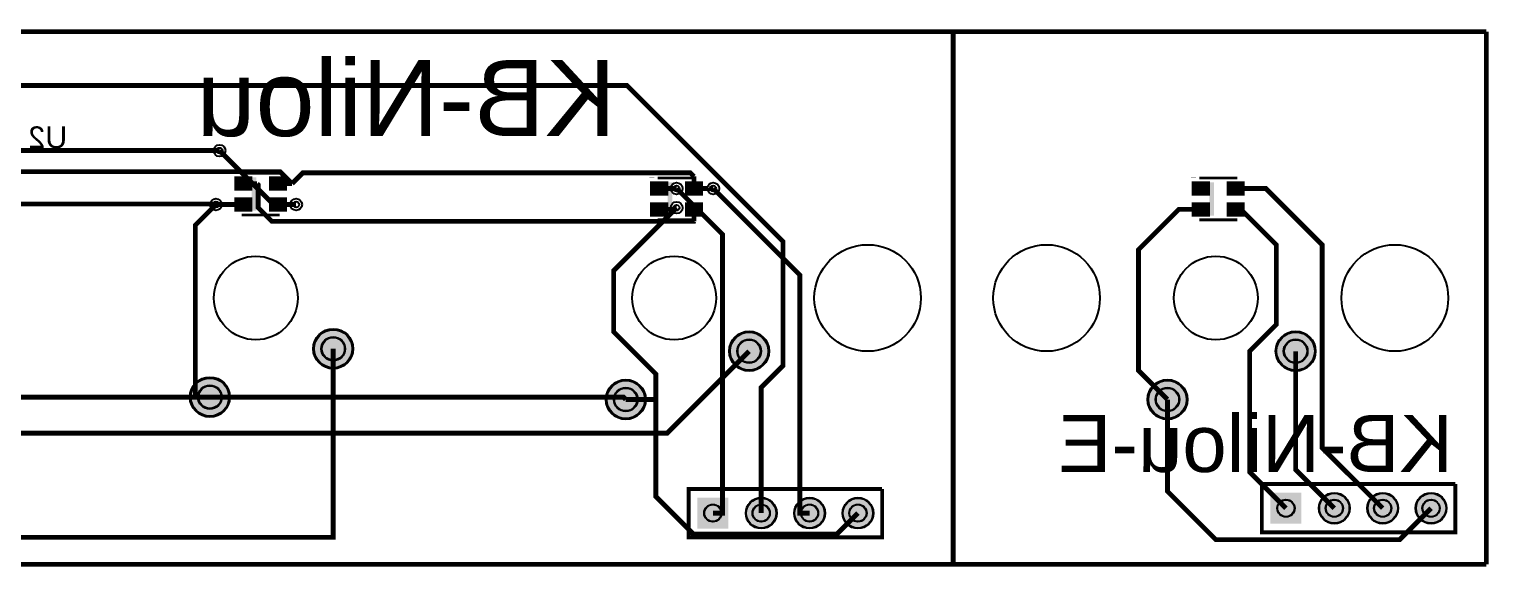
# Model space of a CAD drawing. Header units: millimetres. Extents: x -92 to 120, y -14 to 15.
# Drawn here: x 43.5 to 120.1, y -14.1 to 14.1 of the extents above; entities that cross this region are included whole.
import ezdxf

# ---------------------------------------------------------------- set-up
doc = ezdxf.new("R2010")
doc.units = ezdxf.units.MM
for name, color, linetype, true_color in [('BoardOutLine', 7, 'Continuous', 0xff00ff), ('BottomLayer', 7, 'Continuous', 0x0000ff), ('BottomSilkLayer', 7, 'Continuous', 0x66cc33), ('BottomSolderMaskLayer', 7, 'Continuous', 0xaa00ff), ('Document', 7, 'Continuous', 0xffffff), ('Hole', 7, 'Continuous', 0x222222), ('Multi-Layer', 7, 'Continuous', 0xc0c0c0), ('TopLayer', 7, 'Continuous', 0xff0000), ('TopPasteMaskLayer', 7, 'Continuous', 0x808080), ('TopSilkLayer', 7, 'Continuous', 0xffcc00), ('TopSolderMaskLayer', 7, 'Continuous', 0x800080)]:
    doc.layers.add(name, color=color, linetype=linetype, true_color=true_color)
doc.styles.get("Standard").update_dxf_attribs({"font": 'arial.ttf'})

msp = doc.modelspace()

# ---------------------------------------------------------------- hatches: boundary and pattern name
at = {"layer": 'BottomSolderMaskLayer'}
for points in [[(58.385, -2.667, 1), (60.487, -2.667, 1)], [(80.229, -2.794, 1), (82.331, -2.794, 1)], [(108.931, -2.794, 1), (111.033, -2.794, 1)], [(51.908, -5.207, 1), (54.01, -5.207, 1)], [(73.752, -5.334, 1), (75.854, -5.334, 1)], [(102.2, -5.334, 1), (104.302, -5.334, 1)], [(78.562, -10.49), (80.188, -10.49), (80.188, -12.116), (78.562, -12.116)], [(81.102, -11.303, 1), (82.728, -11.303, 1)], [(83.642, -11.303, 1), (85.268, -11.303, 1)], [(86.182, -11.303, 1), (87.808, -11.303, 1)], [(108.661, -10.236), (110.287, -10.236), (110.287, -11.862), (108.661, -11.862)], [(111.201, -11.049, 1), (112.827, -11.049, 1)], [(113.741, -11.049, 1), (115.367, -11.049, 1)], [(116.281, -11.049, 1), (117.907, -11.049, 1)]]:
    msp.add_hatch(color=256, dxfattribs=at).paths.add_polyline_path(points)
at = {"layer": 'Document'}
for points in [[(54.451, 6.161), (54.451, 5.761), (54.601, 5.761), (54.651, 5.761), (54.701, 5.811), (54.701, 6.111), (54.651, 6.161), (54.551, 6.161), (54.551, 6.111), (54.651, 6.111), (54.651, 5.811), (54.501, 5.811), (54.501, 6.161)], [(54.826, 6.161), (54.776, 6.111), (54.776, 5.811), (54.776, 5.811), (54.826, 5.761), (55.026, 5.761), (55.026, 5.761), (55.076, 5.811), (55.076, 6.111), (55.076, 6.111), (55.026, 6.161), (54.926, 6.161), (54.926, 6.111), (55.026, 6.111), (55.026, 5.811), (54.826, 5.811), (54.826, 6.111), (54.876, 6.111), (54.876, 6.161)], [(55.401, 6.341), (55.401, 4.581), (55.151, 4.581), (55.151, 6.341)], [(56.281, 5.916), (56.281, 6.156), (56.331, 6.156), (56.331, 5.916)], [(56.576, 6.211), (56.576, 5.911), (56.726, 5.911), (56.726, 5.811), (56.776, 5.811), (56.776, 5.911), (56.876, 5.911), (56.876, 5.961), (56.776, 5.961), (56.776, 6.111), (56.726, 6.111), (56.726, 5.961), (56.626, 5.961), (56.626, 6.211)], [(56.186, 6.061), (56.426, 6.061), (56.426, 6.011), (56.186, 6.011)], [(76.295, 5.907), (76.295, 5.507), (76.445, 5.507), (76.495, 5.507), (76.545, 5.557), (76.545, 5.857), (76.495, 5.907), (76.395, 5.907), (76.395, 5.857), (76.495, 5.857), (76.495, 5.557), (76.345, 5.557), (76.345, 5.907)], [(76.67, 5.907), (76.62, 5.857), (76.62, 5.557), (76.62, 5.557), (76.67, 5.507), (76.87, 5.507), (76.87, 5.507), (76.92, 5.557), (76.92, 5.857), (76.92, 5.857), (76.87, 5.907), (76.77, 5.907), (76.77, 5.857), (76.87, 5.857), (76.87, 5.557), (76.67, 5.557), (76.67, 5.857), (76.72, 5.857), (76.72, 5.907)], [(77.245, 6.087), (77.245, 4.327), (76.995, 4.327), (76.995, 6.087)], [(78.03, 5.807), (78.27, 5.807), (78.27, 5.757), (78.03, 5.757)], [(78.125, 5.662), (78.125, 5.902), (78.175, 5.902), (78.175, 5.662)], [(78.42, 5.957), (78.42, 5.657), (78.57, 5.657), (78.57, 5.557), (78.62, 5.557), (78.62, 5.657), (78.72, 5.657), (78.72, 5.707), (78.62, 5.707), (78.62, 5.857), (78.57, 5.857), (78.57, 5.707), (78.47, 5.707), (78.47, 5.957)], [(104.743, 5.907), (104.743, 5.507), (104.893, 5.507), (104.943, 5.507), (104.993, 5.557), (104.993, 5.857), (104.943, 5.907), (104.843, 5.907), (104.843, 5.857), (104.943, 5.857), (104.943, 5.557), (104.793, 5.557), (104.793, 5.907)], [(105.118, 5.907), (105.068, 5.857), (105.068, 5.557), (105.068, 5.557), (105.118, 5.507), (105.318, 5.507), (105.318, 5.507), (105.368, 5.557), (105.368, 5.857), (105.368, 5.857), (105.318, 5.907), (105.218, 5.907), (105.218, 5.857), (105.318, 5.857), (105.318, 5.557), (105.118, 5.557), (105.118, 5.857), (105.168, 5.857), (105.168, 5.907)], [(105.693, 6.087), (105.693, 4.327), (105.443, 4.327), (105.443, 6.087)], [(106.478, 5.807), (106.718, 5.807), (106.718, 5.757), (106.478, 5.757)], [(106.573, 5.662), (106.573, 5.902), (106.623, 5.902), (106.623, 5.662)], [(106.868, 5.957), (106.868, 5.657), (107.018, 5.657), (107.018, 5.557), (107.068, 5.557), (107.068, 5.657), (107.168, 5.657), (107.168, 5.707), (107.068, 5.707), (107.068, 5.857), (107.018, 5.857), (107.018, 5.707), (106.918, 5.707), (106.918, 5.957)], [(54.446, 4.796), (54.686, 4.796), (54.686, 4.746), (54.446, 4.746)], [(54.806, 5.081), (55.046, 5.081), (55.046, 4.901), (54.836, 4.901), (54.836, 4.791), (55.046, 4.791), (55.046, 4.741), (54.806, 4.741), (54.796, 4.741), (54.796, 4.751), (54.796, 4.941), (55.016, 4.941), (55.016, 5.041), (54.796, 5.041), (54.796, 5.081)], [(56.176, 5.111), (56.176, 4.711), (56.326, 4.711), (56.376, 4.711), (56.426, 4.761), (56.426, 5.061), (56.376, 5.111), (56.276, 5.111), (56.276, 5.061), (56.376, 5.061), (56.376, 4.761), (56.226, 4.761), (56.226, 5.111)], [(56.551, 4.711), (56.551, 4.761), (56.601, 4.761), (56.601, 5.061), (56.551, 5.061), (56.551, 5.111), (56.701, 5.111), (56.701, 5.061), (56.651, 5.061), (56.651, 4.761), (56.701, 4.761), (56.701, 4.711), (56.551, 4.711)], [(76.65, 4.827), (76.89, 4.827), (76.89, 4.647), (76.68, 4.647), (76.68, 4.537), (76.89, 4.537), (76.89, 4.487), (76.65, 4.487), (76.64, 4.487), (76.64, 4.497), (76.64, 4.687), (76.86, 4.687), (76.86, 4.787), (76.64, 4.787), (76.64, 4.827)], [(78.02, 4.857), (78.02, 4.457), (78.17, 4.457), (78.22, 4.457), (78.27, 4.507), (78.27, 4.807), (78.22, 4.857), (78.12, 4.857), (78.12, 4.807), (78.22, 4.807), (78.22, 4.507), (78.07, 4.507), (78.07, 4.857)], [(78.395, 4.457), (78.395, 4.507), (78.445, 4.507), (78.445, 4.807), (78.395, 4.807), (78.395, 4.857), (78.545, 4.857), (78.545, 4.807), (78.495, 4.807), (78.495, 4.507), (78.545, 4.507), (78.545, 4.457), (78.395, 4.457)], [(105.098, 4.827), (105.338, 4.827), (105.338, 4.647), (105.128, 4.647), (105.128, 4.537), (105.338, 4.537), (105.338, 4.487), (105.098, 4.487), (105.088, 4.487), (105.088, 4.497), (105.088, 4.687), (105.308, 4.687), (105.308, 4.787), (105.088, 4.787), (105.088, 4.827)], [(106.468, 4.857), (106.468, 4.457), (106.618, 4.457), (106.668, 4.457), (106.718, 4.507), (106.718, 4.807), (106.668, 4.857), (106.568, 4.857), (106.568, 4.807), (106.668, 4.807), (106.668, 4.507), (106.518, 4.507), (106.518, 4.857)], [(106.843, 4.457), (106.843, 4.507), (106.893, 4.507), (106.893, 4.807), (106.843, 4.807), (106.843, 4.857), (106.993, 4.857), (106.993, 4.807), (106.943, 4.807), (106.943, 4.507), (106.993, 4.507), (106.993, 4.457), (106.843, 4.457)], [(76.29, 4.542), (76.53, 4.542), (76.53, 4.492), (76.29, 4.492)], [(104.738, 4.542), (104.978, 4.542), (104.978, 4.492), (104.738, 4.492)]]:
    msp.add_hatch(color=256, dxfattribs=at).paths.add_polyline_path(points)
at = {"layer": 'Multi-Layer'}
for points in [[(78.588, -10.516), (80.163, -10.516), (80.163, -12.09), (78.588, -12.09)], [(81.128, -11.303, 1), (82.703, -11.303, 1)], [(83.668, -11.303, 1), (85.243, -11.303, 1)], [(86.208, -11.303, 1), (87.783, -11.303, 1)], [(108.687, -10.262), (110.262, -10.262), (110.262, -11.836), (108.687, -11.836)], [(111.227, -11.049, 1), (112.802, -11.049, 1)], [(113.767, -11.049, 1), (115.342, -11.049, 1)], [(116.307, -11.049, 1), (117.882, -11.049, 1)]]:
    msp.add_hatch(color=256, dxfattribs=at).paths.add_polyline_path(points)
at = {"layer": 'TopLayer'}
for points in [[(54.261, 6.361), (55.161, 6.361), (55.161, 5.661), (54.261, 5.661)], [(56.091, 6.361), (56.991, 6.361), (56.991, 5.661), (56.091, 5.661)], [(76.105, 6.107), (77.005, 6.107), (77.005, 5.407), (76.105, 5.407)], [(77.935, 6.107), (78.835, 6.107), (78.835, 5.407), (77.935, 5.407)], [(104.553, 6.107), (105.453, 6.107), (105.453, 5.407), (104.553, 5.407)], [(106.383, 6.107), (107.283, 6.107), (107.283, 5.407), (106.383, 5.407)], [(54.261, 5.261), (55.161, 5.261), (55.161, 4.561), (54.261, 4.561)], [(56.091, 5.261), (56.991, 5.261), (56.991, 4.561), (56.091, 4.561)], [(76.105, 5.007), (77.005, 5.007), (77.005, 4.307), (76.105, 4.307)], [(77.935, 5.007), (78.835, 5.007), (78.835, 4.307), (77.935, 4.307)], [(104.553, 5.007), (105.453, 5.007), (105.453, 4.307), (104.553, 4.307)], [(106.383, 5.007), (107.283, 5.007), (107.283, 4.307), (106.383, 4.307)]]:
    msp.add_hatch(color=256, dxfattribs=at).paths.add_polyline_path(points)
at = {"layer": 'TopPasteMaskLayer'}
for points in [[(54.261, 6.361), (55.161, 6.361), (55.161, 5.661), (54.261, 5.661)], [(56.091, 6.361), (56.991, 6.361), (56.991, 5.661), (56.091, 5.661)], [(76.105, 6.107), (77.005, 6.107), (77.005, 5.407), (76.105, 5.407)], [(77.935, 6.107), (78.835, 6.107), (78.835, 5.407), (77.935, 5.407)], [(104.553, 6.107), (105.453, 6.107), (105.453, 5.407), (104.553, 5.407)], [(106.383, 6.107), (107.283, 6.107), (107.283, 5.407), (106.383, 5.407)], [(54.261, 5.261), (55.161, 5.261), (55.161, 4.561), (54.261, 4.561)], [(56.091, 5.261), (56.991, 5.261), (56.991, 4.561), (56.091, 4.561)], [(76.105, 5.007), (77.005, 5.007), (77.005, 4.307), (76.105, 4.307)], [(77.935, 5.007), (78.835, 5.007), (78.835, 4.307), (77.935, 4.307)], [(104.553, 5.007), (105.453, 5.007), (105.453, 4.307), (104.553, 4.307)], [(106.383, 5.007), (107.283, 5.007), (107.283, 4.307), (106.383, 4.307)]]:
    msp.add_hatch(color=256, dxfattribs=at).paths.add_polyline_path(points)
at = {"layer": 'TopSolderMaskLayer'}
for points in [[(54.236, 6.386), (55.186, 6.386), (55.186, 5.636), (54.236, 5.636)], [(56.066, 6.386), (57.017, 6.386), (57.017, 5.636), (56.066, 5.636)], [(76.08, 6.132), (77.031, 6.132), (77.031, 5.382), (76.08, 5.382)], [(77.91, 6.132), (78.861, 6.132), (78.861, 5.382), (77.91, 5.382)], [(104.528, 6.132), (105.479, 6.132), (105.479, 5.382), (104.528, 5.382)], [(106.358, 6.132), (107.309, 6.132), (107.309, 5.382), (106.358, 5.382)], [(54.236, 5.286), (55.186, 5.286), (55.186, 4.536), (54.236, 4.536)], [(56.066, 5.286), (57.017, 5.286), (57.017, 4.536), (56.066, 4.536)], [(76.08, 5.032), (77.031, 5.032), (77.031, 4.282), (76.08, 4.282)], [(77.91, 5.032), (78.861, 5.032), (78.861, 4.282), (77.91, 4.282)], [(104.528, 5.032), (105.479, 5.032), (105.479, 4.282), (104.528, 4.282)], [(106.358, 5.032), (107.309, 5.032), (107.309, 4.282), (106.358, 4.282)], [(58.385, -2.667, 1), (60.487, -2.667, 1)], [(80.229, -2.794, 1), (82.331, -2.794, 1)], [(108.931, -2.794, 1), (111.033, -2.794, 1)], [(51.908, -5.207, 1), (54.01, -5.207, 1)], [(73.752, -5.334, 1), (75.854, -5.334, 1)], [(102.2, -5.334, 1), (104.302, -5.334, 1)], [(78.562, -10.49), (80.188, -10.49), (80.188, -12.116), (78.562, -12.116)], [(81.102, -11.303, 1), (82.728, -11.303, 1)], [(83.642, -11.303, 1), (85.268, -11.303, 1)], [(86.182, -11.303, 1), (87.808, -11.303, 1)], [(108.661, -10.236), (110.287, -10.236), (110.287, -11.862), (108.661, -11.862)], [(111.201, -11.049, 1), (112.827, -11.049, 1)], [(113.741, -11.049, 1), (115.367, -11.049, 1)], [(116.281, -11.049, 1), (117.907, -11.049, 1)]]:
    msp.add_hatch(color=256, dxfattribs=at).paths.add_polyline_path(points)

# ---------------------------------------------------------------- linework, layer by layer
at = {"layer": 'BoardOutLine', "const_width": 0.254}
for points in [[(92, 14), (92, -14), (-92, -14), (-92, 14)], [(-92, 14), (92, 14)], [(92, 14), (92, -14)], [(92, 14), (120, 14)], [(120, 14), (120, -14)], [(92, -14), (120, -14)]]:
    msp.add_lwpolyline(points, dxfattribs=at)
at = {"layer": 'BoardOutLine'}
for centre, radius in [((87.503, 0), 2.8), ((96.901, 0), 2.8), ((115.189, 0), 2.8), ((55.372, 0), 2.2), ((77.343, 0), 2.2), ((105.791, 0), 2.2)]:
    msp.add_circle(centre, radius, dxfattribs=at)
at = {"layer": 'BottomLayer', "const_width": 0.254}
for points in [[(53.467, 7.747), (56.303, 4.911), (57.488, 4.911)], [(79.375, -11.303), (79.883, -11.303), (79.883, 3.343), (77.47, 5.758)], [(84.455, -11.303), (83.947, -11.303), (83.947, 1.204), (79.395, 5.756)], [(52.959, -5.207), (52.197, -5.207), (52.197, 3.828), (53.282, 4.91)], [(76.382, -5.334), (76.382, -3.992), (74.168, -1.778), (74.168, 1.441), (77.47, 4.743)], [(59.436, -2.667), (59.436, -12.573), (5.207, -12.573)], [(74.803, -5.334), (76.382, -5.334)], [(76.382, -5.334), (76.382, -10.43), (78.363, -12.411), (85.887, -12.411), (86.995, -11.303)]]:
    msp.add_lwpolyline(points, dxfattribs=at)
at = {"layer": 'BottomSolderMaskLayer'}
for centre, radius in [((59.436, -2.667), 1.051), ((59.436, -2.667), 0.63), ((81.28, -2.794), 1.051), ((81.28, -2.794), 0.63), ((109.982, -2.794), 1.051), ((109.982, -2.794), 0.63), ((52.959, -5.207), 1.051), ((52.959, -5.207), 0.63), ((74.803, -5.334), 1.051), ((103.251, -5.334), 1.051), ((74.803, -5.334), 0.63), ((103.251, -5.334), 0.63), ((81.915, -11.303), 0.813), ((84.455, -11.303), 0.813), ((86.995, -11.303), 0.813), ((109.474, -11.049), 0.459), ((112.014, -11.049), 0.813), ((112.014, -11.049), 0.459), ((114.554, -11.049), 0.813), ((114.554, -11.049), 0.459), ((117.094, -11.049), 0.813), ((117.094, -11.049), 0.459), ((79.375, -11.303), 0.459), ((81.915, -11.303), 0.459), ((84.455, -11.303), 0.459), ((86.995, -11.303), 0.459)]:
    msp.add_circle(centre, radius, dxfattribs=at)
at = {"layer": 'Hole'}
for centre in [(53.467, 7.747), (77.469, 5.757), (79.396, 5.756), (53.28, 4.911), (57.488, 4.911), (77.47, 4.743)]:
    msp.add_circle(centre, 0.153, dxfattribs=at)
at = {"layer": 'Multi-Layer'}
for centre, radius in [((53.467, 7.747), 0.31), ((77.469, 5.757), 0.31), ((79.396, 5.756), 0.31), ((53.28, 4.911), 0.31), ((57.488, 4.911), 0.31), ((77.47, 4.743), 0.31), ((59.436, -2.667), 1), ((59.436, -2.667), 0.6), ((81.28, -2.794), 1), ((81.28, -2.794), 0.6), ((109.982, -2.794), 1), ((109.982, -2.794), 0.6), ((52.959, -5.207), 1), ((74.803, -5.334), 1), ((103.251, -5.334), 1), ((52.959, -5.207), 0.6), ((74.803, -5.334), 0.6), ((103.251, -5.334), 0.6), ((81.915, -11.303), 0.787), ((84.455, -11.303), 0.787), ((86.995, -11.303), 0.787), ((109.474, -11.049), 0.445), ((112.014, -11.049), 0.787), ((112.014, -11.049), 0.445), ((114.554, -11.049), 0.787), ((114.554, -11.049), 0.445), ((117.094, -11.049), 0.787), ((117.094, -11.049), 0.445), ((79.375, -11.303), 0.445), ((81.915, -11.303), 0.445), ((84.455, -11.303), 0.445), ((86.995, -11.303), 0.445)]:
    msp.add_circle(centre, radius, dxfattribs=at)
at = {"layer": 'TopLayer', "const_width": 0.254}
for points in [[(-16.177, 7.089), (-16.177, 9.299), (-14.305, 11.168), (74.864, 11.168), (83.058, 2.974), (83.058, -3.556), (81.915, -4.699), (81.915, -11.303)], [(29.21, 8.255), (29.718, 7.747), (53.467, 7.747)], [(57.272, 6.011), (56.64, 6.643), (34.443, 6.643)], [(54.711, 6.011), (55.441, 6.011)], [(78.385, 4.027), (78.384, 4.025), (56.218, 4.025), (55.495, 4.749), (55.495, 5.958), (55.441, 6.011)], [(56.541, 6.011), (57.272, 6.011)], [(78.385, 6.387), (78.199, 6.574), (57.834, 6.574), (57.272, 6.011)], [(78.385, 5.757), (78.385, 6.387)], [(76.555, 5.757), (77.469, 5.757)], [(78.385, 5.757), (79.116, 5.757)], [(79.396, 5.756), (79.117, 5.756), (79.116, 5.757)], [(114.554, -11.049), (111.379, -7.874), (111.379, 2.794), (108.416, 5.757), (106.833, 5.757)], [(37.807, 4.944), (53.248, 4.944), (53.28, 4.911)], [(54.711, 4.911), (53.28, 4.911)], [(56.541, 4.911), (57.488, 4.911)], [(76.555, 4.657), (77.285, 4.657)], [(77.285, 4.657), (77.372, 4.743), (77.47, 4.743)], [(78.385, 4.657), (78.385, 4.027)], [(103.251, -5.334), (101.727, -3.81), (101.727, 2.54), (103.844, 4.657), (105.003, 4.657)], [(109.474, -11.049), (107.569, -9.144), (107.569, -2.794), (108.966, -1.397), (108.966, 2.794), (107.103, 4.657), (106.833, 4.657)], [(81.28, -2.794), (76.972, -7.102), (-9.59, -7.102), (-16.214, -0.478), (-16.214, 0.074), (-15.941, 0.347), (-15.358, 0.347), (-14.014, -0.996), (-11.918, -0.996), (-11.049, -0.127), (-11.049, 0.889)], [(112.014, -11.049), (109.982, -9.017), (109.982, -2.794)], [(52.959, -5.207), (30.861, -5.207)], [(74.803, -5.334), (74.676, -5.207), (52.959, -5.207)], [(117.094, -11.049), (115.443, -12.7), (105.791, -12.7), (103.251, -10.16), (103.251, -5.334)]]:
    msp.add_lwpolyline(points, dxfattribs=at)
at = {"layer": 'TopSilkLayer'}
for points, const_width in [([(54.326, 6.611), (54.326, 6.599)], 0.254), ([(56.626, 6.561), (54.626, 6.561)], 0.152), ([(76.17, 6.357), (76.17, 6.345)], 0.254), ([(78.47, 6.307), (76.47, 6.307)], 0.152), ([(104.618, 6.357), (104.618, 6.345)], 0.254), ([(106.918, 6.307), (104.918, 6.307)], 0.152), ([(54.626, 4.361), (56.626, 4.361)], 0.152), ([(76.47, 4.107), (78.47, 4.107)], 0.152), ([(104.918, 4.107), (106.918, 4.107)], 0.152), ([(88.265, -10.033), (88.265, -12.573), (78.105, -12.573), (78.105, -10.033), (80.01, -10.033)], 0.203), ([(88.265, -10.033), (80.01, -10.033)], 0.203), ([(118.364, -9.779), (118.364, -12.319), (108.204, -12.319), (108.204, -9.779), (110.109, -9.779)], 0.203), ([(118.364, -9.779), (110.109, -9.779)], 0.203)]:
    msp.add_lwpolyline(points, dxfattribs=dict(at, const_width=const_width))
at = {"layer": 'TopSolderMaskLayer'}
for centre, radius in [((59.436, -2.667), 1.051), ((59.436, -2.667), 0.63), ((81.28, -2.794), 1.051), ((81.28, -2.794), 0.63), ((109.982, -2.794), 1.051), ((109.982, -2.794), 0.63), ((52.959, -5.207), 1.051), ((52.959, -5.207), 0.63), ((74.803, -5.334), 1.051), ((103.251, -5.334), 1.051), ((74.803, -5.334), 0.63), ((103.251, -5.334), 0.63), ((81.915, -11.303), 0.813), ((84.455, -11.303), 0.813), ((86.995, -11.303), 0.813), ((109.474, -11.049), 0.459), ((112.014, -11.049), 0.813), ((112.014, -11.049), 0.459), ((114.554, -11.049), 0.813), ((114.554, -11.049), 0.459), ((117.094, -11.049), 0.813), ((117.094, -11.049), 0.459), ((79.375, -11.303), 0.459), ((81.915, -11.303), 0.459), ((84.455, -11.303), 0.459), ((86.995, -11.303), 0.459)]:
    msp.add_circle(centre, radius, dxfattribs=at)

# ---------------------------------------------------------------- texts
at = {"layer": 'BottomSilkLayer', "text_generation_flag": 2}
for s, height, p in [('KB-Nilou', 4, (74.295, 8.509)), ('U2', 1.143, (45.466, 7.874)), ('KB-Nilou-E', 3, (118.237, -9.144))]:
    msp.add_text(s, height=height, dxfattribs=at).set_placement(p)

doc.saveas('drawing.dxf')
